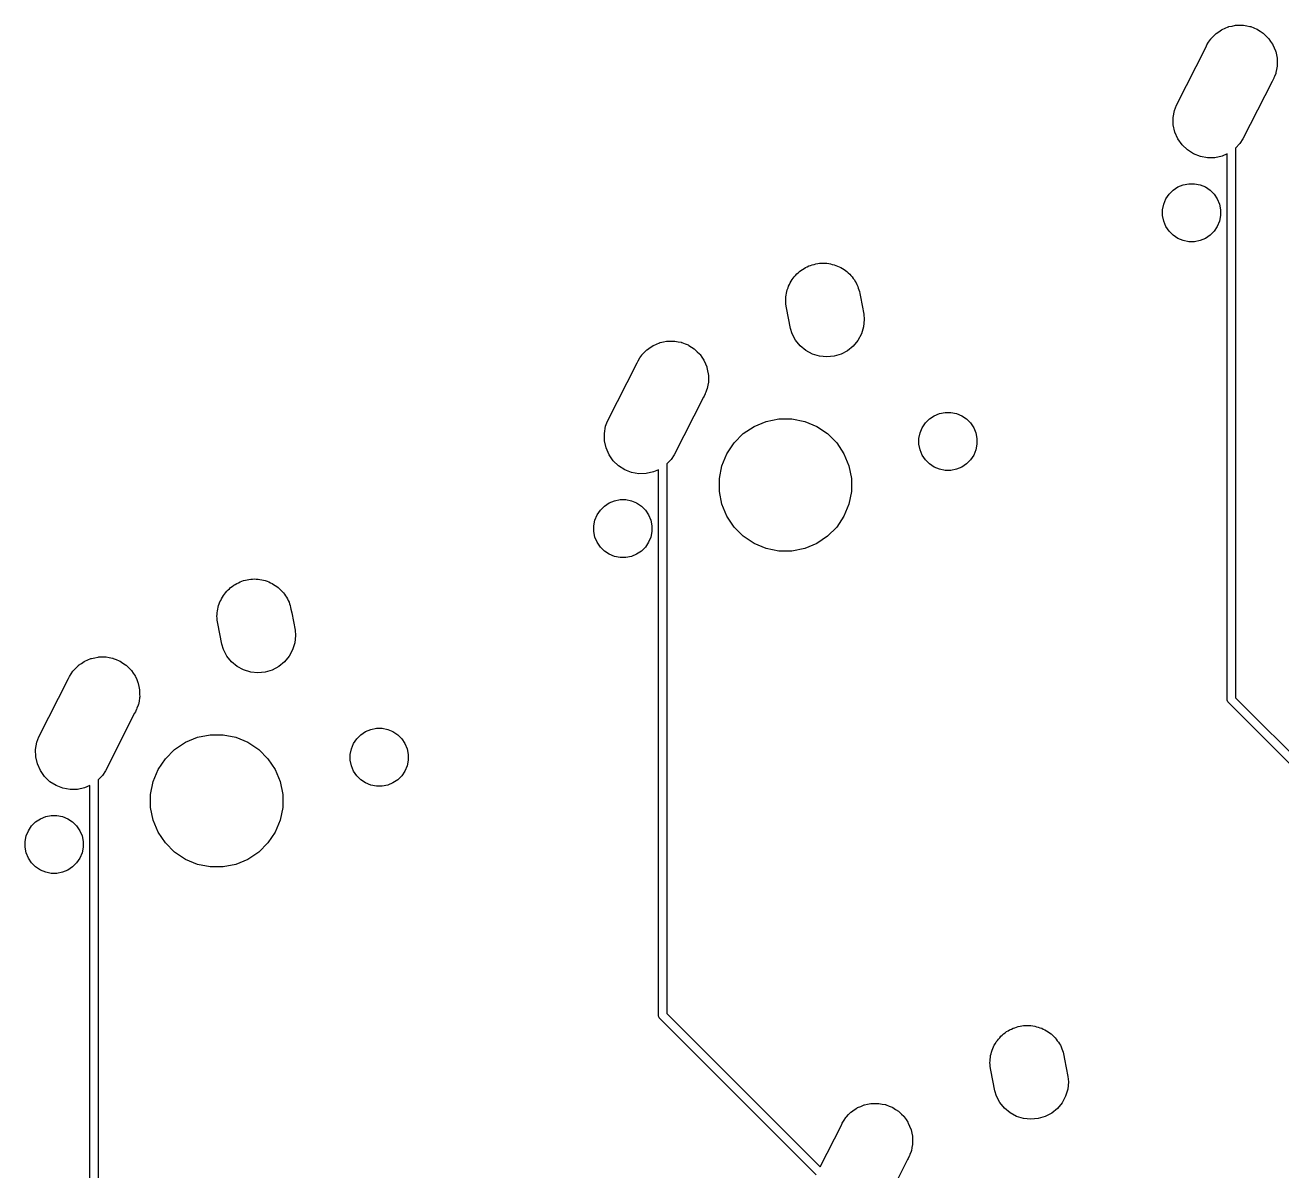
# Model space of a CAD drawing. Extents: x -662 to -203, y -195 to -58.
# Drawn here: x -377.35 to -339.41, y -97.84 to -63.27 of the extents above; entities that cross this region are included whole.
import ezdxf

# ---------------------------------------------------------------- set-up
doc = ezdxf.new("R2010")
doc.units = 0
doc.layers.add('BLACK', color=7, linetype='CONTINUOUS')

msp = doc.modelspace()

# ---------------------------------------------------------------- linework, layer by layer
at = {"layer": 'BLACK', "linetype": 'CONTINUOUS'}
for p, q in [((-341.12, -63.3606), (-341.03, -63.3209)), ((-341.03, -63.3209), (-341.018, -63.3183)), ((-341.018, -63.3183), (-341.007, -63.3137)), ((-341.007, -63.3137), (-340.91, -63.2944)), ((-340.91, -63.2944), (-340.813, -63.2731)), ((-340.813, -63.2731), (-340.801, -63.2728)), ((-340.801, -63.2728), (-340.789, -63.2704)), ((-340.789, -63.2704), (-340.69, -63.2704)), ((-340.69, -63.2704), (-340.592, -63.2683)), ((-340.592, -63.2683), (-340.58, -63.2704)), ((-340.58, -63.2704), (-340.568, -63.2704)), ((-340.568, -63.2704), (-340.471, -63.2897)), ((-340.471, -63.2897), (-340.374, -63.3069)), ((-340.374, -63.3069), (-340.362, -63.3113)), ((-340.362, -63.3113), (-340.35, -63.3137)), ((-340.35, -63.3137), (-340.259, -63.3515)), ((-340.259, -63.3515), (-340.167, -63.3873)), ((-341.621, -63.7804), (-341.567, -63.6971)), ((-341.567, -63.6971), (-341.559, -63.6884)), ((-341.559, -63.6884), (-341.552, -63.6783)), ((-341.552, -63.6783), (-341.482, -63.6084)), ((-341.482, -63.6084), (-341.414, -63.5371)), ((-341.414, -63.5371), (-341.404, -63.5302)), ((-341.404, -63.5302), (-341.396, -63.5216)), ((-341.396, -63.5216), (-341.313, -63.4667)), ((-341.313, -63.4667), (-341.233, -63.4101)), ((-341.233, -63.4101), (-341.221, -63.4052)), ((-341.221, -63.4052), (-341.211, -63.3985)), ((-341.211, -63.3985), (-341.12, -63.3606)), ((-340.167, -63.3873), (-340.157, -63.3938)), ((-340.157, -63.3938), (-340.146, -63.3985)), ((-340.146, -63.3985), (-340.063, -63.4534)), ((-340.063, -63.4534), (-339.98, -63.5065)), ((-339.98, -63.5065), (-339.971, -63.5149)), ((-339.971, -63.5149), (-339.961, -63.5216)), ((-339.961, -63.5216), (-339.891, -63.5915)), ((-339.891, -63.5915), (-339.82, -63.6598)), ((-339.82, -63.6598), (-339.813, -63.6697)), ((-339.813, -63.6697), (-339.805, -63.6783)), ((-339.805, -63.6783), (-339.75, -63.7605)), ((-342.594, -65.685), (-341.701, -63.925)), ((-341.701, -63.925), (-341.675, -63.8626)), ((-341.675, -63.8626), (-341.621, -63.7804)), ((-339.75, -63.7605), (-339.693, -63.8414)), ((-339.693, -63.8414), (-339.688, -63.8525)), ((-339.688, -63.8525), (-339.682, -63.8626)), ((-339.682, -63.8626), (-339.644, -63.9538)), ((-339.644, -63.9538), (-339.604, -64.0443)), ((-339.604, -64.0443), (-339.601, -64.0561)), ((-339.601, -64.0561), (-339.597, -64.0673)), ((-339.597, -64.0673), (-339.577, -64.1642)), ((-339.577, -64.1642), (-339.556, -64.2606)), ((-339.556, -64.2606), (-339.556, -64.2727)), ((-339.556, -64.2727), (-339.553, -64.2846)), ((-339.553, -64.2846), (-339.553, -64.3834)), ((-339.553, -64.3834), (-339.551, -64.4822)), ((-339.551, -64.4822), (-339.553, -64.4941)), ((-339.656, -64.8659), (-339.682, -64.9283)), ((-339.65, -64.8552), (-339.656, -64.8659)), ((-339.635, -64.8148), (-339.65, -64.8552)), ((-339.597, -64.7236), (-339.635, -64.8148)), ((-339.594, -64.7117), (-339.597, -64.7236)), ((-339.59, -64.7004), (-339.594, -64.7117)), ((-339.573, -64.6031), (-339.59, -64.7004)), ((-339.553, -64.5062), (-339.573, -64.6031)), ((-339.553, -64.4941), (-339.553, -64.5062)), ((-339.706, -64.9645), (-340.588, -66.703)), ((-339.682, -64.9283), (-339.706, -64.9645)), ((-342.693, -66.058), (-342.655, -65.8398)), ((-342.655, -65.8398), (-342.594, -65.685)), ((-342.688, -66.2796), (-342.693, -66.058)), ((-342.64, -66.4959), (-342.688, -66.2796)), ((-342.551, -66.6988), (-342.64, -66.4959)), ((-342.424, -66.8804), (-342.551, -66.6988)), ((-340.588, -66.703), (-340.677, -66.8431)), ((-342.264, -67.0337), (-342.424, -66.8804)), ((-342.077, -67.1529), (-342.264, -67.0337)), ((-340.677, -66.8431), (-340.806, -66.978)), ((-340.806, -66.978), (-340.806, -83.5628)), ((-341.871, -67.2333), (-342.077, -67.1529)), ((-341.653, -67.2719), (-341.871, -67.2333)), ((-341.431, -67.2671), (-341.653, -67.2719)), ((-341.215, -67.2193), (-341.431, -67.2671)), ((-341.06, -67.1514), (-341.215, -67.2193)), ((-341.06, -83.6092), (-341.06, -67.1514)), ((-342.815, -68.3691), (-342.693, -68.2472)), ((-342.693, -68.2472), (-342.55, -68.1515)), ((-342.55, -68.1515), (-342.391, -68.0855)), ((-342.391, -68.0855), (-342.221, -68.0519)), ((-342.221, -68.0519), (-342.049, -68.0519)), ((-342.049, -68.0519), (-341.88, -68.0855)), ((-341.88, -68.0855), (-341.721, -68.1515)), ((-341.721, -68.1515), (-341.578, -68.2472)), ((-341.578, -68.2472), (-341.456, -68.3691)), ((-342.977, -68.6717), (-342.911, -68.5124)), ((-342.911, -68.5124), (-342.815, -68.3691)), ((-341.456, -68.3691), (-341.36, -68.5124)), ((-341.36, -68.5124), (-341.294, -68.6717)), ((-343.01, -68.8407), (-342.977, -68.6717)), ((-343.01, -69.0131), (-343.01, -68.8407)), ((-342.977, -69.1821), (-343.01, -69.0131)), ((-341.294, -68.6717), (-341.26, -68.8407)), ((-341.26, -69.0131), (-341.294, -69.1821)), ((-341.26, -68.8407), (-341.26, -69.0131)), ((-342.911, -69.3414), (-342.977, -69.1821)), ((-342.815, -69.4847), (-342.911, -69.3414)), ((-341.36, -69.3414), (-341.456, -69.4847)), ((-341.294, -69.1821), (-341.36, -69.3414)), ((-342.693, -69.6066), (-342.815, -69.4847)), ((-342.55, -69.7023), (-342.693, -69.6066)), ((-342.391, -69.7683), (-342.55, -69.7023)), ((-342.221, -69.8019), (-342.391, -69.7683)), ((-342.049, -69.8019), (-342.221, -69.8019)), ((-341.88, -69.7683), (-342.049, -69.8019)), ((-341.721, -69.7023), (-341.88, -69.7683)), ((-341.578, -69.6066), (-341.721, -69.7023)), ((-341.456, -69.4847), (-341.578, -69.6066)), ((-353.791, -70.5816), (-353.738, -70.5596)), ((-353.738, -70.5596), (-353.687, -70.5327)), ((-353.687, -70.5327), (-353.636, -70.5173)), ((-353.636, -70.5173), (-353.586, -70.4968)), ((-353.586, -70.4968), (-353.53, -70.4855)), ((-353.53, -70.4855), (-353.475, -70.4691)), ((-353.475, -70.4691), (-353.421, -70.464)), ((-353.421, -70.464), (-353.369, -70.4535)), ((-353.369, -70.4535), (-353.311, -70.4535)), ((-353.311, -70.4535), (-353.254, -70.4481)), ((-353.254, -70.4481), (-353.201, -70.4535)), ((-353.201, -70.4535), (-353.147, -70.4535)), ((-353.147, -70.4535), (-353.091, -70.4647)), ((-353.091, -70.4647), (-353.034, -70.4706)), ((-353.034, -70.4706), (-352.982, -70.4863)), ((-352.982, -70.4863), (-352.93, -70.4968)), ((-352.93, -70.4968), (-352.877, -70.5187)), ((-352.877, -70.5187), (-352.822, -70.5356)), ((-352.822, -70.5356), (-352.775, -70.561)), ((-354.196, -70.9473), (-354.162, -70.906)), ((-354.162, -70.906), (-354.132, -70.8614)), ((-354.132, -70.8614), (-354.091, -70.8207)), ((-354.091, -70.8207), (-354.055, -70.7765)), ((-354.055, -70.7765), (-354.013, -70.7426)), ((-354.013, -70.7426), (-353.975, -70.7047)), ((-353.975, -70.7047), (-353.927, -70.6728)), ((-353.927, -70.6728), (-353.883, -70.6365)), ((-353.883, -70.6365), (-353.835, -70.6114)), ((-353.835, -70.6114), (-353.791, -70.5816)), ((-352.775, -70.561), (-352.725, -70.5816)), ((-352.725, -70.5816), (-352.677, -70.6135)), ((-352.677, -70.6135), (-352.627, -70.6407)), ((-352.627, -70.6407), (-352.585, -70.6749)), ((-352.585, -70.6749), (-352.541, -70.7047)), ((-352.541, -70.7047), (-352.5, -70.7453)), ((-352.5, -70.7453), (-352.456, -70.7819)), ((-352.456, -70.7819), (-352.422, -70.8235)), ((-352.422, -70.8235), (-352.384, -70.8614)), ((-352.384, -70.8614), (-352.352, -70.9092)), ((-352.352, -70.9092), (-352.316, -70.9537)), ((-354.366, -71.3542), (-354.35, -71.303)), ((-354.35, -71.303), (-354.34, -71.2504)), ((-354.34, -71.2504), (-354.318, -71.1973)), ((-354.318, -71.1973), (-354.301, -71.1424)), ((-354.301, -71.1424), (-354.275, -71.0952)), ((-354.275, -71.0952), (-354.255, -71.0456)), ((-354.255, -71.0456), (-354.223, -70.9979)), ((-354.223, -70.9979), (-354.196, -70.9473)), ((-352.316, -70.9537), (-352.291, -71.001)), ((-352.291, -71.001), (-352.261, -71.0456)), ((-352.261, -71.0456), (-352.239, -71.0987)), ((-352.239, -71.0987), (-352.212, -71.1495)), ((-352.212, -71.1495), (-352.197, -71.2008)), ((-352.197, -71.2008), (-352.176, -71.2504)), ((-352.176, -71.2504), (-352.165, -71.3067)), ((-352.165, -71.3067), (-352.164, -71.3086)), ((-352.164, -71.3086), (-352.154, -71.3606)), ((-354.388, -71.5747), (-354.383, -71.5213)), ((-354.383, -71.6319), (-354.388, -71.5747)), ((-354.383, -71.4677), (-354.372, -71.4114)), ((-354.383, -71.5213), (-354.383, -71.4677)), ((-354.383, -71.6893), (-354.383, -71.6319)), ((-354.362, -71.7963), (-354.383, -71.6893)), ((-354.372, -71.4114), (-354.366, -71.3542)), ((-352.154, -71.3606), (-352.133, -71.4677)), ((-352.133, -71.4677), (-352.133, -71.4697)), ((-352.133, -71.4697), (-352.032, -71.9876)), ((-354.24, -72.4191), (-354.362, -71.7963)), ((-352.032, -71.9876), (-352.016, -72.153)), ((-354.192, -72.5782), (-354.24, -72.4191)), ((-352.039, -72.3734), (-352.104, -72.5853)), ((-352.016, -72.153), (-352.039, -72.3734)), ((-358.175, -72.8444), (-358.078, -72.8251)), ((-358.078, -72.8251), (-357.982, -72.8038)), ((-357.982, -72.8038), (-357.969, -72.8035)), ((-357.969, -72.8035), (-357.958, -72.8012)), ((-357.958, -72.8012), (-357.859, -72.8012)), ((-357.859, -72.8012), (-357.76, -72.7991)), ((-357.76, -72.7991), (-357.748, -72.8012)), ((-357.748, -72.8012), (-357.736, -72.8012)), ((-357.736, -72.8012), (-357.639, -72.8205)), ((-357.639, -72.8205), (-357.542, -72.8376)), ((-354.089, -72.7739), (-354.192, -72.5782)), ((-353.949, -72.9457), (-354.089, -72.7739)), ((-352.209, -72.7804), (-352.35, -72.9512)), ((-352.104, -72.5853), (-352.209, -72.7804)), ((-358.727, -73.2191), (-358.721, -73.209)), ((-358.721, -73.209), (-358.651, -73.1391)), ((-358.651, -73.1391), (-358.582, -73.0679)), ((-358.582, -73.0679), (-358.572, -73.0609)), ((-358.572, -73.0609), (-358.564, -73.0523)), ((-358.564, -73.0523), (-358.482, -72.9974)), ((-358.482, -72.9974), (-358.401, -72.9408)), ((-358.401, -72.9408), (-358.39, -72.936)), ((-358.39, -72.936), (-358.38, -72.9292)), ((-358.38, -72.9292), (-358.288, -72.8914)), ((-358.288, -72.8914), (-358.198, -72.8517)), ((-358.198, -72.8517), (-358.186, -72.849)), ((-358.186, -72.849), (-358.175, -72.8444)), ((-357.542, -72.8376), (-357.531, -72.842)), ((-357.531, -72.842), (-357.519, -72.8444)), ((-357.519, -72.8444), (-357.427, -72.8822)), ((-357.427, -72.8822), (-357.335, -72.918)), ((-357.335, -72.918), (-357.325, -72.9246)), ((-357.325, -72.9246), (-357.314, -72.9292)), ((-357.314, -72.9292), (-357.232, -72.9841)), ((-357.232, -72.9841), (-357.148, -73.0372)), ((-357.148, -73.0372), (-357.14, -73.0456)), ((-357.14, -73.0456), (-357.13, -73.0523)), ((-357.13, -73.0523), (-357.06, -73.1222)), ((-357.06, -73.1222), (-356.988, -73.1905)), ((-356.988, -73.1905), (-356.981, -73.2005)), ((-356.981, -73.2005), (-356.973, -73.209)), ((-356.973, -73.209), (-356.918, -73.2912)), ((-353.778, -73.0869), (-353.949, -72.9457)), ((-353.583, -73.192), (-353.778, -73.0869)), ((-353.371, -73.2571), (-353.583, -73.192)), ((-352.717, -73.195), (-352.93, -73.2586)), ((-352.522, -73.0912), (-352.717, -73.195)), ((-352.35, -72.9512), (-352.522, -73.0912)), ((-359.763, -75.2158), (-358.87, -73.4557)), ((-358.87, -73.4557), (-358.844, -73.3933)), ((-358.844, -73.3933), (-358.789, -73.3111)), ((-358.789, -73.3111), (-358.736, -73.2279)), ((-358.736, -73.2279), (-358.727, -73.2191)), ((-356.918, -73.2912), (-356.861, -73.3721)), ((-356.861, -73.3721), (-356.857, -73.3832)), ((-356.857, -73.3832), (-356.85, -73.3933)), ((-356.85, -73.3933), (-356.812, -73.4846)), ((-356.812, -73.4846), (-356.772, -73.575)), ((-356.772, -73.575), (-356.77, -73.5868)), ((-356.77, -73.5868), (-356.765, -73.598)), ((-353.15, -73.2795), (-353.371, -73.2571)), ((-352.93, -73.2586), (-353.15, -73.2795)), ((-356.765, -73.598), (-356.746, -73.6949)), ((-356.746, -73.6949), (-356.724, -73.7914)), ((-356.724, -73.7914), (-356.724, -73.8035)), ((-356.724, -73.8035), (-356.722, -73.8154)), ((-356.722, -73.8154), (-356.722, -73.9142)), ((-356.722, -73.9142), (-356.72, -74.0129)), ((-356.803, -74.3455), (-356.818, -74.3859)), ((-356.765, -74.2543), (-356.803, -74.3455)), ((-356.763, -74.2424), (-356.765, -74.2543)), ((-356.758, -74.2311), (-356.763, -74.2424)), ((-356.741, -74.1338), (-356.758, -74.2311)), ((-356.722, -74.037), (-356.741, -74.1338)), ((-356.72, -74.0129), (-356.722, -74.0248)), ((-356.722, -74.0248), (-356.722, -74.037)), ((-356.874, -74.4952), (-357.756, -76.2338)), ((-356.85, -74.4591), (-356.874, -74.4952)), ((-356.824, -74.3966), (-356.85, -74.4591)), ((-356.818, -74.3859), (-356.824, -74.3966)), ((-350.048, -75.1484), (-349.904, -75.0526)), ((-349.904, -75.0526), (-349.745, -74.9867)), ((-349.745, -74.9867), (-349.576, -74.953)), ((-349.576, -74.953), (-349.404, -74.953)), ((-349.404, -74.953), (-349.235, -74.9867)), ((-349.235, -74.9867), (-349.075, -75.0526)), ((-349.075, -75.0526), (-348.932, -75.1484)), ((-359.861, -75.5887), (-359.823, -75.3705)), ((-359.823, -75.3705), (-359.763, -75.2158)), ((-355.668, -75.5941), (-355.341, -75.3759)), ((-355.341, -75.3759), (-354.978, -75.2255)), ((-354.978, -75.2255), (-354.593, -75.1489)), ((-354.593, -75.1489), (-354.2, -75.1489)), ((-354.2, -75.1489), (-353.815, -75.2255)), ((-353.815, -75.2255), (-353.452, -75.3759)), ((-353.452, -75.3759), (-353.126, -75.5941)), ((-350.331, -75.5728), (-350.265, -75.4136)), ((-350.265, -75.4136), (-350.169, -75.2702)), ((-350.169, -75.2702), (-350.048, -75.1484)), ((-348.932, -75.1484), (-348.81, -75.2702)), ((-348.81, -75.2702), (-348.714, -75.4136)), ((-348.714, -75.4136), (-348.648, -75.5728)), ((-359.857, -75.8103), (-359.861, -75.5887)), ((-359.809, -76.0267), (-359.857, -75.8103)), ((-356.164, -76.1984), (-355.945, -75.8718)), ((-355.945, -75.8718), (-355.668, -75.5941)), ((-353.126, -75.5941), (-352.848, -75.8718)), ((-352.848, -75.8718), (-352.63, -76.1984)), ((-350.365, -75.7418), (-350.331, -75.5728)), ((-350.365, -75.9142), (-350.365, -75.7418)), ((-348.648, -75.5728), (-348.615, -75.7418)), ((-348.615, -75.7418), (-348.615, -75.9142)), ((-359.72, -76.2295), (-359.809, -76.0267)), ((-359.593, -76.4111), (-359.72, -76.2295)), ((-357.756, -76.2338), (-357.845, -76.3738)), ((-356.314, -76.5612), (-356.164, -76.1984)), ((-352.63, -76.1984), (-352.479, -76.5612)), ((-350.331, -76.0833), (-350.365, -75.9142)), ((-350.265, -76.2425), (-350.331, -76.0833)), ((-350.169, -76.3858), (-350.265, -76.2425)), ((-348.714, -76.2425), (-348.81, -76.3858)), ((-348.648, -76.0833), (-348.714, -76.2425)), ((-348.615, -75.9142), (-348.648, -76.0833)), ((-359.433, -76.5644), (-359.593, -76.4111)), ((-359.246, -76.6836), (-359.433, -76.5644)), ((-357.845, -76.3738), (-357.975, -76.5087)), ((-357.975, -76.5087), (-357.975, -93.0935)), ((-356.391, -76.9464), (-356.314, -76.5612)), ((-352.479, -76.5612), (-352.403, -76.9464)), ((-350.048, -76.5077), (-350.169, -76.3858)), ((-349.904, -76.6034), (-350.048, -76.5077)), ((-349.745, -76.6694), (-349.904, -76.6034)), ((-349.075, -76.6034), (-349.235, -76.6694)), ((-348.932, -76.5077), (-349.075, -76.6034)), ((-348.81, -76.3858), (-348.932, -76.5077)), ((-359.039, -76.764), (-359.246, -76.6836)), ((-358.821, -76.8026), (-359.039, -76.764)), ((-358.599, -76.7978), (-358.821, -76.8026)), ((-358.383, -76.75), (-358.599, -76.7978)), ((-358.229, -76.6821), (-358.383, -76.75)), ((-358.229, -93.1399), (-358.229, -76.6821)), ((-356.391, -77.3392), (-356.391, -76.9464)), ((-352.403, -76.9464), (-352.403, -77.3392)), ((-349.576, -76.703), (-349.745, -76.6694)), ((-349.404, -76.703), (-349.576, -76.703)), ((-349.235, -76.6694), (-349.404, -76.703)), ((-356.314, -77.7244), (-356.391, -77.3392)), ((-352.403, -77.3392), (-352.479, -77.7244)), ((-359.861, -77.778), (-359.718, -77.6822)), ((-359.718, -77.6822), (-359.559, -77.6163)), ((-359.559, -77.6163), (-359.39, -77.5826)), ((-359.39, -77.5826), (-359.217, -77.5826)), ((-359.217, -77.5826), (-359.048, -77.6163)), ((-359.048, -77.6163), (-358.889, -77.6822)), ((-358.889, -77.6822), (-358.746, -77.778)), ((-356.164, -78.0873), (-356.314, -77.7244)), ((-352.479, -77.7244), (-352.63, -78.0873)), ((-360.145, -78.2024), (-360.079, -78.0432)), ((-360.079, -78.0432), (-359.983, -77.8998)), ((-359.983, -77.8998), (-359.861, -77.778)), ((-358.746, -77.778), (-358.624, -77.8998)), ((-358.624, -77.8998), (-358.528, -78.0432)), ((-358.528, -78.0432), (-358.462, -78.2024)), ((-355.945, -78.4139), (-356.164, -78.0873)), ((-352.63, -78.0873), (-352.848, -78.4139)), ((-360.179, -78.3714), (-360.145, -78.2024)), ((-360.179, -78.5438), (-360.179, -78.3714)), ((-358.462, -78.2024), (-358.429, -78.3714)), ((-358.429, -78.3714), (-358.429, -78.5438)), ((-355.668, -78.6916), (-355.945, -78.4139)), ((-352.848, -78.4139), (-353.126, -78.6916)), ((-360.145, -78.7129), (-360.179, -78.5438)), ((-360.079, -78.8721), (-360.145, -78.7129)), ((-359.983, -79.0154), (-360.079, -78.8721)), ((-358.528, -78.8721), (-358.624, -79.0154)), ((-358.462, -78.7129), (-358.528, -78.8721)), ((-358.429, -78.5438), (-358.462, -78.7129)), ((-355.341, -78.9098), (-355.668, -78.6916)), ((-353.126, -78.6916), (-353.452, -78.9098)), ((-359.861, -79.1373), (-359.983, -79.0154)), ((-359.718, -79.233), (-359.861, -79.1373)), ((-359.559, -79.299), (-359.718, -79.233)), ((-358.889, -79.233), (-359.048, -79.299)), ((-358.746, -79.1373), (-358.889, -79.233)), ((-358.624, -79.0154), (-358.746, -79.1373)), ((-354.978, -79.0601), (-355.341, -78.9098)), ((-354.593, -79.1367), (-354.978, -79.0601)), ((-354.2, -79.1367), (-354.593, -79.1367)), ((-353.815, -79.0601), (-354.2, -79.1367)), ((-353.452, -78.9098), (-353.815, -79.0601)), ((-359.39, -79.3326), (-359.559, -79.299)), ((-359.217, -79.3326), (-359.39, -79.3326)), ((-359.048, -79.299), (-359.217, -79.3326)), ((-370.804, -80.048), (-370.754, -80.0275)), ((-370.754, -80.0275), (-370.698, -80.0163)), ((-370.698, -80.0163), (-370.643, -79.9998)), ((-370.643, -79.9998), (-370.59, -79.9947)), ((-370.59, -79.9947), (-370.537, -79.9842)), ((-370.537, -79.9842), (-370.48, -79.9842)), ((-370.48, -79.9842), (-370.422, -79.9788)), ((-370.422, -79.9788), (-370.369, -79.9842)), ((-370.369, -79.9842), (-370.315, -79.9842)), ((-370.315, -79.9842), (-370.259, -79.9955)), ((-370.259, -79.9955), (-370.202, -80.0013)), ((-370.202, -80.0013), (-370.151, -80.017)), ((-370.151, -80.017), (-370.098, -80.0275)), ((-370.098, -80.0275), (-370.045, -80.0495)), ((-371.33, -80.4367), (-371.3, -80.3921)), ((-371.3, -80.3921), (-371.259, -80.3515)), ((-371.259, -80.3515), (-371.223, -80.3072)), ((-371.223, -80.3072), (-371.181, -80.2733)), ((-371.181, -80.2733), (-371.143, -80.2354)), ((-371.143, -80.2354), (-371.096, -80.2035)), ((-371.096, -80.2035), (-371.051, -80.1672)), ((-371.051, -80.1672), (-371.004, -80.1421)), ((-371.004, -80.1421), (-370.959, -80.1123)), ((-370.959, -80.1123), (-370.906, -80.0903)), ((-370.906, -80.0903), (-370.855, -80.0634)), ((-370.855, -80.0634), (-370.804, -80.048)), ((-370.045, -80.0495), (-369.99, -80.0663)), ((-369.99, -80.0663), (-369.943, -80.0918)), ((-369.943, -80.0918), (-369.893, -80.1123)), ((-369.893, -80.1123), (-369.846, -80.1442)), ((-369.846, -80.1442), (-369.795, -80.1715)), ((-369.795, -80.1715), (-369.754, -80.2056)), ((-369.754, -80.2056), (-369.709, -80.2354)), ((-369.709, -80.2354), (-369.668, -80.276)), ((-369.668, -80.276), (-369.624, -80.3126)), ((-369.624, -80.3126), (-369.59, -80.3542)), ((-369.59, -80.3542), (-369.552, -80.3921)), ((-369.552, -80.3921), (-369.52, -80.4399)), ((-371.518, -80.8337), (-371.508, -80.7811)), ((-371.508, -80.7811), (-371.486, -80.728)), ((-371.486, -80.728), (-371.469, -80.6731)), ((-371.469, -80.6731), (-371.444, -80.6259)), ((-371.444, -80.6259), (-371.423, -80.5764)), ((-371.423, -80.5764), (-371.391, -80.5286)), ((-371.391, -80.5286), (-371.364, -80.478)), ((-371.364, -80.478), (-371.33, -80.4367)), ((-369.52, -80.4399), (-369.484, -80.4844)), ((-369.484, -80.4844), (-369.459, -80.5318)), ((-369.459, -80.5318), (-369.429, -80.5764)), ((-369.429, -80.5764), (-369.407, -80.6294)), ((-369.407, -80.6294), (-369.38, -80.6802)), ((-369.38, -80.6802), (-369.365, -80.7316)), ((-369.365, -80.7316), (-369.345, -80.7811)), ((-369.345, -80.7811), (-369.333, -80.8375)), ((-371.557, -81.1054), (-371.551, -81.0521)), ((-371.551, -81.1626), (-371.557, -81.1054)), ((-371.551, -80.9984), (-371.54, -80.9421)), ((-371.551, -81.0521), (-371.551, -80.9984)), ((-371.551, -81.22), (-371.551, -81.1626)), ((-371.54, -80.9421), (-371.534, -80.8849)), ((-371.534, -80.8849), (-371.518, -80.8337)), ((-369.333, -80.8375), (-369.333, -80.8393)), ((-369.333, -80.8393), (-369.323, -80.8913)), ((-369.323, -80.8913), (-369.301, -80.9984)), ((-369.301, -80.9984), (-369.301, -81.0004)), ((-369.301, -81.0004), (-369.2, -81.5184)), ((-371.53, -81.327), (-371.551, -81.22)), ((-371.408, -81.9498), (-371.53, -81.327)), ((-369.2, -81.5184), (-369.184, -81.6837)), ((-369.207, -81.9042), (-369.272, -82.116)), ((-369.184, -81.6837), (-369.207, -81.9042)), ((-371.361, -82.1089), (-371.408, -81.9498)), ((-371.257, -82.3047), (-371.361, -82.1089)), ((-371.117, -82.4765), (-371.257, -82.3047)), ((-369.377, -82.3111), (-369.518, -82.4819)), ((-369.272, -82.116), (-369.377, -82.3111)), ((-375.889, -82.7397), (-375.819, -82.6699)), ((-375.819, -82.6699), (-375.751, -82.5986)), ((-375.751, -82.5986), (-375.741, -82.5916)), ((-375.741, -82.5916), (-375.732, -82.5831)), ((-375.732, -82.5831), (-375.65, -82.5281)), ((-375.65, -82.5281), (-375.569, -82.4716)), ((-375.569, -82.4716), (-375.558, -82.4667)), ((-375.558, -82.4667), (-375.548, -82.4599)), ((-375.548, -82.4599), (-375.457, -82.4221)), ((-375.457, -82.4221), (-375.366, -82.3824)), ((-375.366, -82.3824), (-375.354, -82.3798)), ((-375.354, -82.3798), (-375.343, -82.3751)), ((-375.343, -82.3751), (-375.246, -82.3558)), ((-375.246, -82.3558), (-375.15, -82.3345)), ((-375.15, -82.3345), (-375.138, -82.3343)), ((-375.138, -82.3343), (-375.126, -82.3319)), ((-375.126, -82.3319), (-375.027, -82.3319)), ((-375.027, -82.3319), (-374.928, -82.3298)), ((-374.928, -82.3298), (-374.916, -82.3319)), ((-374.916, -82.3319), (-374.904, -82.3319)), ((-374.904, -82.3319), (-374.807, -82.3512)), ((-374.807, -82.3512), (-374.71, -82.3684)), ((-374.71, -82.3684), (-374.699, -82.3728)), ((-374.699, -82.3728), (-374.687, -82.3751)), ((-374.687, -82.3751), (-374.596, -82.413)), ((-374.596, -82.413), (-374.504, -82.4488)), ((-374.504, -82.4488), (-374.493, -82.4553)), ((-374.493, -82.4553), (-374.482, -82.4599)), ((-374.482, -82.4599), (-374.4, -82.5148)), ((-374.4, -82.5148), (-374.317, -82.5679)), ((-374.317, -82.5679), (-374.308, -82.5763)), ((-374.308, -82.5763), (-374.298, -82.5831)), ((-374.298, -82.5831), (-374.228, -82.6529)), ((-374.228, -82.6529), (-374.157, -82.7212)), ((-370.946, -82.6176), (-371.117, -82.4765)), ((-370.751, -82.7227), (-370.946, -82.6176)), ((-369.69, -82.6219), (-369.886, -82.7257)), ((-369.518, -82.4819), (-369.69, -82.6219)), ((-376.931, -84.7465), (-376.038, -82.9865)), ((-376.038, -82.9865), (-376.012, -82.924)), ((-376.012, -82.924), (-375.957, -82.8418)), ((-375.957, -82.8418), (-375.904, -82.7586)), ((-375.904, -82.7586), (-375.896, -82.7498)), ((-375.896, -82.7498), (-375.889, -82.7397)), ((-374.157, -82.7212), (-374.15, -82.7312)), ((-374.15, -82.7312), (-374.141, -82.7397)), ((-374.141, -82.7397), (-374.086, -82.8219)), ((-374.086, -82.8219), (-374.03, -82.9028)), ((-374.03, -82.9028), (-374.025, -82.9139)), ((-374.025, -82.9139), (-374.018, -82.924)), ((-374.018, -82.924), (-373.98, -83.0153)), ((-373.98, -83.0153), (-373.941, -83.1057)), ((-370.539, -82.7878), (-370.751, -82.7227)), ((-370.319, -82.8103), (-370.539, -82.7878)), ((-370.098, -82.7893), (-370.319, -82.8103)), ((-369.886, -82.7257), (-370.098, -82.7893)), ((-373.941, -83.1057), (-373.938, -83.1175)), ((-373.938, -83.1175), (-373.933, -83.1287)), ((-373.933, -83.1287), (-373.914, -83.2256)), ((-373.914, -83.2256), (-373.893, -83.3221)), ((-373.893, -83.3221), (-373.892, -83.3342)), ((-373.892, -83.3342), (-373.89, -83.3461)), ((-373.89, -83.3461), (-373.89, -83.4449)), ((-373.89, -83.4449), (-373.888, -83.5436)), ((-373.933, -83.785), (-373.971, -83.8763)), ((-373.931, -83.7732), (-373.933, -83.785)), ((-373.926, -83.7619), (-373.931, -83.7732)), ((-373.909, -83.6646), (-373.926, -83.7619)), ((-373.89, -83.5677), (-373.909, -83.6646)), ((-373.888, -83.5436), (-373.89, -83.5556)), ((-373.89, -83.5556), (-373.89, -83.5677)), ((-341.061, -83.6154), (-341.06, -83.6092)), ((-341.058, -83.6403), (-341.061, -83.6154)), ((-341.051, -83.6642), (-341.058, -83.6403)), ((-341.045, -83.6757), (-341.051, -83.6642)), ((-341.039, -83.6863), (-341.045, -83.6757)), ((-341.024, -83.7056), (-341.039, -83.6863)), ((-341.019, -83.7096), (-341.024, -83.7056)), ((-336.3, -88.4281), (-341.019, -83.7096)), ((-340.806, -83.5628), (-336.179, -88.1898)), ((-374.042, -84.0259), (-374.924, -85.7645)), ((-374.018, -83.9898), (-374.042, -84.0259)), ((-373.992, -83.9274), (-374.018, -83.9898)), ((-373.987, -83.9166), (-373.992, -83.9274)), ((-373.971, -83.8763), (-373.987, -83.9166)), ((-367.216, -84.6791), (-367.072, -84.5833)), ((-367.072, -84.5833), (-366.913, -84.5174)), ((-366.913, -84.5174), (-366.744, -84.4837)), ((-366.744, -84.4837), (-366.572, -84.4837)), ((-366.572, -84.4837), (-366.403, -84.5174)), ((-366.403, -84.5174), (-366.244, -84.5833)), ((-366.244, -84.5833), (-366.1, -84.6791)), ((-377.03, -85.1195), (-376.991, -84.9012)), ((-376.991, -84.9012), (-376.931, -84.7465)), ((-372.836, -85.1248), (-372.509, -84.9066)), ((-372.509, -84.9066), (-372.147, -84.7563)), ((-372.147, -84.7563), (-371.761, -84.6796)), ((-371.761, -84.6796), (-371.369, -84.6796)), ((-371.369, -84.6796), (-370.983, -84.7563)), ((-370.983, -84.7563), (-370.62, -84.9066)), ((-370.62, -84.9066), (-370.294, -85.1248)), ((-367.499, -85.1035), (-367.433, -84.9443)), ((-367.433, -84.9443), (-367.338, -84.801)), ((-367.338, -84.801), (-367.216, -84.6791)), ((-366.1, -84.6791), (-365.978, -84.801)), ((-365.978, -84.801), (-365.883, -84.9443)), ((-365.883, -84.9443), (-365.817, -85.1035)), ((-377.025, -85.341), (-377.03, -85.1195)), ((-376.977, -85.5574), (-377.025, -85.341)), ((-373.114, -85.4025), (-372.836, -85.1248)), ((-370.294, -85.1248), (-370.016, -85.4025)), ((-367.533, -85.2726), (-367.499, -85.1035)), ((-367.533, -85.4449), (-367.533, -85.2726)), ((-365.817, -85.1035), (-365.783, -85.2726)), ((-365.783, -85.2726), (-365.783, -85.4449)), ((-376.888, -85.7603), (-376.977, -85.5574)), ((-373.482, -86.092), (-373.332, -85.7291)), ((-373.332, -85.7291), (-373.114, -85.4025)), ((-370.016, -85.4025), (-369.798, -85.7291)), ((-369.798, -85.7291), (-369.648, -86.092)), ((-367.499, -85.614), (-367.533, -85.4449)), ((-367.433, -85.7732), (-367.499, -85.614)), ((-365.817, -85.614), (-365.883, -85.7732)), ((-365.783, -85.4449), (-365.817, -85.614)), ((-376.761, -85.9419), (-376.888, -85.7603)), ((-376.601, -86.0952), (-376.761, -85.9419)), ((-376.414, -86.2143), (-376.601, -86.0952)), ((-375.014, -85.9045), (-375.143, -86.0394)), ((-375.143, -86.0394), (-375.143, -102.624)), ((-374.924, -85.7645), (-375.014, -85.9045)), ((-373.559, -86.4772), (-373.482, -86.092)), ((-369.648, -86.092), (-369.571, -86.4772)), ((-367.338, -85.9165), (-367.433, -85.7732)), ((-367.216, -86.0384), (-367.338, -85.9165)), ((-367.072, -86.1342), (-367.216, -86.0384)), ((-366.1, -86.0384), (-366.244, -86.1342)), ((-365.978, -85.9165), (-366.1, -86.0384)), ((-365.883, -85.7732), (-365.978, -85.9165)), ((-376.207, -86.2947), (-376.414, -86.2143)), ((-375.989, -86.3333), (-376.207, -86.2947)), ((-375.768, -86.3286), (-375.989, -86.3333)), ((-375.551, -86.2807), (-375.768, -86.3286)), ((-375.397, -86.2128), (-375.551, -86.2807)), ((-375.397, -102.671), (-375.397, -86.2128)), ((-373.559, -86.8699), (-373.559, -86.4772)), ((-369.571, -86.4772), (-369.571, -86.8699)), ((-366.913, -86.2001), (-367.072, -86.1342)), ((-366.744, -86.2337), (-366.913, -86.2001)), ((-366.572, -86.2337), (-366.744, -86.2337)), ((-366.403, -86.2001), (-366.572, -86.2337)), ((-366.244, -86.1342), (-366.403, -86.2001)), ((-373.482, -87.2551), (-373.559, -86.8699)), ((-369.571, -86.8699), (-369.648, -87.2551)), ((-377.03, -87.3087), (-376.886, -87.2129)), ((-376.886, -87.2129), (-376.727, -87.147)), ((-376.727, -87.147), (-376.558, -87.1134)), ((-376.558, -87.1134), (-376.386, -87.1134)), ((-376.386, -87.1134), (-376.217, -87.147)), ((-376.217, -87.147), (-376.057, -87.2129)), ((-376.057, -87.2129), (-375.914, -87.3087)), ((-377.313, -87.7331), (-377.247, -87.5739)), ((-377.247, -87.5739), (-377.151, -87.4306)), ((-377.151, -87.4306), (-377.03, -87.3087)), ((-375.914, -87.3087), (-375.792, -87.4306)), ((-375.792, -87.4306), (-375.696, -87.5739)), ((-375.696, -87.5739), (-375.63, -87.7331)), ((-373.332, -87.618), (-373.482, -87.2551)), ((-373.114, -87.9446), (-373.332, -87.618)), ((-369.798, -87.618), (-370.016, -87.9446)), ((-369.648, -87.2551), (-369.798, -87.618)), ((-377.347, -87.9022), (-377.313, -87.7331)), ((-377.347, -88.0745), (-377.347, -87.9022)), ((-375.63, -87.7331), (-375.597, -87.9022)), ((-375.597, -87.9022), (-375.597, -88.0745)), ((-372.836, -88.2223), (-373.114, -87.9446)), ((-370.016, -87.9446), (-370.294, -88.2223)), ((-377.313, -88.2436), (-377.347, -88.0745)), ((-377.247, -88.4028), (-377.313, -88.2436)), ((-375.63, -88.2436), (-375.696, -88.4028)), ((-375.597, -88.0745), (-375.63, -88.2436)), ((-372.509, -88.4405), (-372.836, -88.2223)), ((-370.294, -88.2223), (-370.62, -88.4405)), ((-377.151, -88.5461), (-377.247, -88.4028)), ((-377.03, -88.668), (-377.151, -88.5461)), ((-376.886, -88.7638), (-377.03, -88.668)), ((-376.727, -88.8297), (-376.886, -88.7638)), ((-376.057, -88.7638), (-376.217, -88.8297)), ((-375.914, -88.668), (-376.057, -88.7638)), ((-375.792, -88.5461), (-375.914, -88.668)), ((-375.696, -88.4028), (-375.792, -88.5461)), ((-372.147, -88.5908), (-372.509, -88.4405)), ((-371.761, -88.6675), (-372.147, -88.5908)), ((-371.369, -88.6675), (-371.761, -88.6675)), ((-370.983, -88.5908), (-371.369, -88.6675)), ((-370.62, -88.4405), (-370.983, -88.5908)), ((-376.558, -88.8634), (-376.727, -88.8297)), ((-376.386, -88.8634), (-376.558, -88.8634)), ((-376.217, -88.8297), (-376.386, -88.8634)), ((-358.229, -93.1461), (-358.229, -93.1399)), ((-358.227, -93.171), (-358.229, -93.1461)), ((-358.219, -93.195), (-358.227, -93.171)), ((-358.208, -93.217), (-358.219, -93.195)), ((-358.192, -93.2364), (-358.208, -93.217)), ((-358.208, -93.217), (-358.208, -93.217)), ((-358.187, -93.2403), (-358.192, -93.2364)), ((-353.468, -97.9588), (-358.187, -93.2403)), ((-357.975, -93.0935), (-353.348, -97.7205)), ((-347.812, -93.7058), (-347.764, -93.6739)), ((-347.764, -93.6739), (-347.72, -93.6376)), ((-347.72, -93.6376), (-347.672, -93.6125)), ((-347.672, -93.6125), (-347.628, -93.5827)), ((-347.628, -93.5827), (-347.575, -93.5607)), ((-347.575, -93.5607), (-347.524, -93.5338)), ((-347.524, -93.5338), (-347.473, -93.5184)), ((-347.473, -93.5184), (-347.423, -93.4979)), ((-347.423, -93.4979), (-347.367, -93.4867)), ((-347.367, -93.4867), (-347.312, -93.4702)), ((-347.312, -93.4702), (-347.258, -93.4651)), ((-347.258, -93.4651), (-347.206, -93.4546)), ((-347.206, -93.4546), (-347.148, -93.4546)), ((-347.148, -93.4546), (-347.091, -93.4492)), ((-347.091, -93.4492), (-347.038, -93.4546)), ((-347.038, -93.4546), (-346.984, -93.4546)), ((-346.984, -93.4546), (-346.928, -93.4658)), ((-346.928, -93.4658), (-346.871, -93.4717)), ((-346.871, -93.4717), (-346.819, -93.4874)), ((-346.819, -93.4874), (-346.767, -93.4979)), ((-346.767, -93.4979), (-346.714, -93.5199)), ((-346.714, -93.5199), (-346.659, -93.5367)), ((-346.659, -93.5367), (-346.612, -93.5621)), ((-346.612, -93.5621), (-346.562, -93.5827)), ((-346.562, -93.5827), (-346.514, -93.6146)), ((-346.514, -93.6146), (-346.464, -93.6418)), ((-346.464, -93.6418), (-346.422, -93.676)), ((-346.422, -93.676), (-346.378, -93.7058)), ((-348.112, -94.0963), (-348.092, -94.0467)), ((-348.092, -94.0467), (-348.06, -93.999)), ((-348.06, -93.999), (-348.033, -93.9484)), ((-348.033, -93.9484), (-347.999, -93.9071)), ((-347.999, -93.9071), (-347.969, -93.8625)), ((-347.969, -93.8625), (-347.928, -93.8219)), ((-347.928, -93.8219), (-347.891, -93.7776)), ((-347.891, -93.7776), (-347.85, -93.7437)), ((-347.85, -93.7437), (-347.812, -93.7058)), ((-346.378, -93.7058), (-346.337, -93.7464)), ((-346.337, -93.7464), (-346.293, -93.783)), ((-346.293, -93.783), (-346.259, -93.8246)), ((-346.259, -93.8246), (-346.221, -93.8625)), ((-346.221, -93.8625), (-346.189, -93.9103)), ((-346.189, -93.9103), (-346.153, -93.9548)), ((-346.153, -93.9548), (-346.128, -94.0022)), ((-346.128, -94.0022), (-346.098, -94.0467)), ((-346.098, -94.0467), (-346.076, -94.0998)), ((-348.22, -94.4688), (-348.209, -94.4125)), ((-348.209, -94.4125), (-348.203, -94.3553)), ((-348.203, -94.3553), (-348.187, -94.3041)), ((-348.187, -94.3041), (-348.177, -94.2515)), ((-348.177, -94.2515), (-348.155, -94.1984)), ((-348.155, -94.1984), (-348.138, -94.1435)), ((-348.138, -94.1435), (-348.112, -94.0963)), ((-346.076, -94.0998), (-346.049, -94.1506)), ((-346.049, -94.1506), (-346.034, -94.2019)), ((-346.034, -94.2019), (-346.013, -94.2515)), ((-346.013, -94.2515), (-346.002, -94.3078)), ((-346.002, -94.3078), (-346.001, -94.3097)), ((-346.001, -94.3097), (-345.991, -94.3617)), ((-345.991, -94.3617), (-345.97, -94.4688)), ((-348.225, -94.5758), (-348.22, -94.5225)), ((-348.22, -94.633), (-348.225, -94.5758)), ((-348.22, -94.5225), (-348.22, -94.4688)), ((-348.22, -94.6904), (-348.22, -94.633)), ((-348.199, -94.7974), (-348.22, -94.6904)), ((-348.077, -95.4202), (-348.199, -94.7974)), ((-345.97, -94.4688), (-345.97, -94.4708)), ((-345.97, -94.4708), (-345.869, -94.9887)), ((-345.853, -95.1541), (-345.875, -95.3745)), ((-345.869, -94.9887), (-345.853, -95.1541)), ((-348.029, -95.5793), (-348.077, -95.4202)), ((-347.925, -95.7751), (-348.029, -95.5793)), ((-345.94, -95.5864), (-346.046, -95.7815)), ((-345.875, -95.3745), (-345.94, -95.5864)), ((-352.319, -95.9985), (-352.238, -95.9419)), ((-352.238, -95.9419), (-352.227, -95.9371)), ((-352.227, -95.9371), (-352.217, -95.9303)), ((-352.217, -95.9303), (-352.125, -95.8925)), ((-352.125, -95.8925), (-352.035, -95.8528)), ((-352.035, -95.8528), (-352.023, -95.8502)), ((-352.023, -95.8502), (-352.012, -95.8455)), ((-352.012, -95.8455), (-351.915, -95.8262)), ((-351.915, -95.8262), (-351.818, -95.8049)), ((-351.818, -95.8049), (-351.806, -95.8046)), ((-351.806, -95.8046), (-351.794, -95.8023)), ((-351.794, -95.8023), (-351.696, -95.8023)), ((-351.696, -95.8023), (-351.597, -95.8002)), ((-351.597, -95.8002), (-351.585, -95.8023)), ((-351.585, -95.8023), (-351.573, -95.8023)), ((-351.573, -95.8023), (-351.476, -95.8216)), ((-351.476, -95.8216), (-351.379, -95.8387)), ((-351.379, -95.8387), (-351.367, -95.8431)), ((-351.367, -95.8431), (-351.355, -95.8455)), ((-351.355, -95.8455), (-351.264, -95.8833)), ((-351.264, -95.8833), (-351.172, -95.9192)), ((-351.172, -95.9192), (-351.162, -95.9257)), ((-351.162, -95.9257), (-351.151, -95.9303)), ((-351.151, -95.9303), (-351.069, -95.9852)), ((-347.785, -95.9468), (-347.925, -95.7751)), ((-347.615, -96.088), (-347.785, -95.9468)), ((-346.187, -95.9523), (-346.359, -96.0923)), ((-346.046, -95.7815), (-346.187, -95.9523)), ((-352.681, -96.3944), (-352.626, -96.3122)), ((-352.626, -96.3122), (-352.573, -96.229)), ((-352.573, -96.229), (-352.564, -96.2202)), ((-352.564, -96.2202), (-352.557, -96.2101)), ((-352.557, -96.2101), (-352.488, -96.1402)), ((-352.488, -96.1402), (-352.419, -96.069)), ((-352.419, -96.069), (-352.409, -96.062)), ((-352.409, -96.062), (-352.401, -96.0534)), ((-352.401, -96.0534), (-352.319, -95.9985)), ((-351.069, -95.9852), (-350.985, -96.0383)), ((-350.985, -96.0383), (-350.977, -96.0467)), ((-350.977, -96.0467), (-350.966, -96.0534)), ((-350.966, -96.0534), (-350.897, -96.1233)), ((-350.897, -96.1233), (-350.825, -96.1916)), ((-350.825, -96.1916), (-350.818, -96.2016)), ((-350.818, -96.2016), (-350.81, -96.2101)), ((-350.81, -96.2101), (-350.755, -96.2923)), ((-350.755, -96.2923), (-350.698, -96.3732)), ((-347.42, -96.1931), (-347.615, -96.088)), ((-347.208, -96.2582), (-347.42, -96.1931)), ((-346.987, -96.2807), (-347.208, -96.2582)), ((-346.767, -96.2597), (-346.987, -96.2807)), ((-346.554, -96.1961), (-346.767, -96.2597)), ((-346.359, -96.0923), (-346.554, -96.1961)), ((-353.348, -97.7205), (-352.706, -96.4568)), ((-352.706, -96.4568), (-352.681, -96.3944)), ((-350.698, -96.3732), (-350.693, -96.3843)), ((-350.693, -96.3843), (-350.687, -96.3944)), ((-350.687, -96.3944), (-350.649, -96.4857)), ((-350.649, -96.4857), (-350.609, -96.5761)), ((-350.609, -96.5761), (-350.606, -96.5879)), ((-350.606, -96.5879), (-350.602, -96.5991)), ((-350.602, -96.5991), (-350.583, -96.696)), ((-350.583, -96.696), (-350.561, -96.7925)), ((-350.559, -97.0381), (-350.578, -97.1349)), ((-350.561, -96.7925), (-350.561, -96.8046)), ((-350.561, -96.8046), (-350.559, -96.8165)), ((-350.559, -96.8165), (-350.559, -96.9153)), ((-350.559, -96.9153), (-350.557, -97.014)), ((-350.557, -97.014), (-350.559, -97.026)), ((-350.559, -97.026), (-350.559, -97.0381)), ((-350.687, -97.4602), (-350.711, -97.4963)), ((-350.661, -97.3977), (-350.687, -97.4602)), ((-350.655, -97.387), (-350.661, -97.3977)), ((-350.64, -97.3466), (-350.655, -97.387)), ((-350.602, -97.2554), (-350.64, -97.3466)), ((-350.599, -97.2435), (-350.602, -97.2554)), ((-350.595, -97.2322), (-350.599, -97.2435)), ((-350.578, -97.1349), (-350.595, -97.2322)), ((-350.711, -97.4963), (-351.593, -99.2349))]:
    msp.add_line(p, q, dxfattribs=at)

doc.saveas('drawing.dxf')
